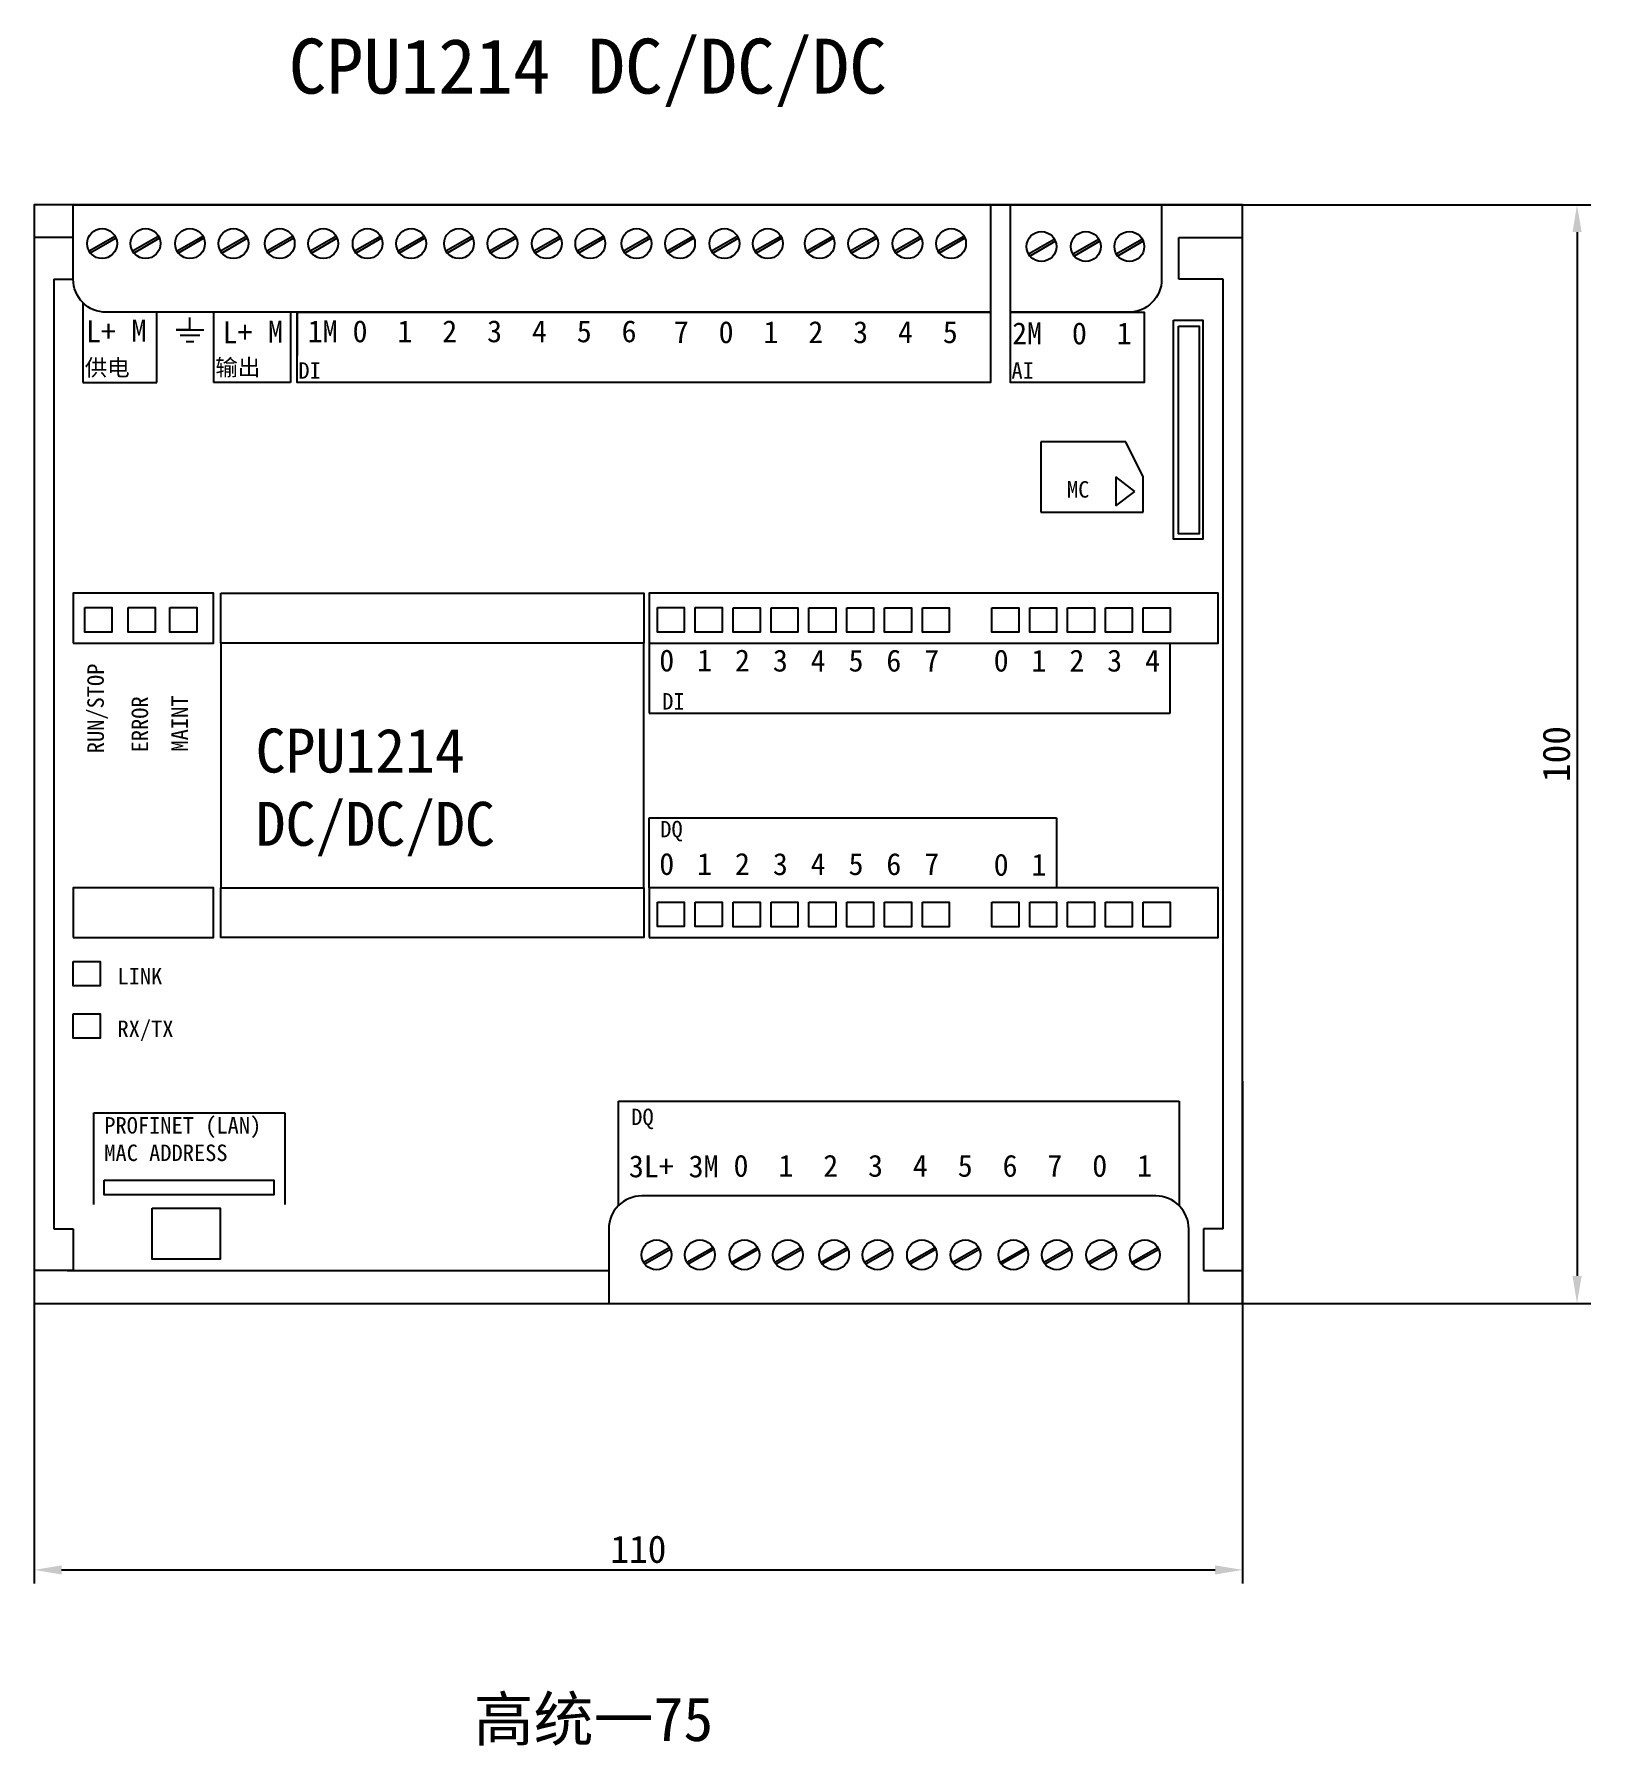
# Model space of a CAD drawing. Header units: millimetres. Extents: x 983 to 2111, y 2638 to 4457.
# Drawn here: x 1617.4 to 1759.1, y 4111 to 4266.8 of the extents above; entities that cross this region are included whole.
import ezdxf

# ---------------------------------------------------------------- set-up
doc = ezdxf.new("R2010")
doc.units = ezdxf.units.MM
doc.styles.get("Standard").update_dxf_attribs({"font": ''})
doc.styles.get('Standard').set_extended_font_data('SimSun')
doc.dimstyles.new('ISO-25', dxfattribs={"dimtxt": 2.5, "dimasz": 2.5, "dimexe": 1.25, "dimexo": 0.625, "dimtad": 1, "dimtxsty": 'Standard', "dimcen": 2.5, "dimadec": 0, "dimazin": 0, "dimtfac": 1, "dimtmove": 0, "dimatfit": 3, "dimfxl": 1, "dimarcsym": 0})

# ---------------------------------------------------------------- blocks, each defined once
blk = doc.blocks.new('*D203')
at = {"color": 0, "lineweight": -2, "transparency": 16777216}
for p, q in [((1617.36, 4171.51), (1617.36, 4125.77)), ((1727.36, 4171.51), (1727.36, 4125.77)), ((1619.86, 4127.02), (1724.86, 4127.02))]:
    blk.add_line(p, q, dxfattribs=at)
at = {"color": 0, "lineweight": -3, "transparency": 16777216}
for points in [[(1619.86, 4127.43), (1619.86, 4126.6), (1617.36, 4127.02)], [(1724.86, 4127.43), (1724.86, 4126.6), (1727.36, 4127.02)]]:
    blk.add_solid(points, dxfattribs=at)
at = {"layer": 'Defpoints', "color": 0, "lineweight": -3, "transparency": 16777216}
for p in [(1617.36, 4172.13), (1727.36, 4172.13), (1727.36, 4127.02)]:
    blk.add_point(p, dxfattribs=at)
at = {"color": 0, "lineweight": -3, "transparency": 16777216, "insert": (1672.36, 4128.89), "char_height": 2.5, "attachment_point": 5}
blk.add_mtext('110', dxfattribs=at)
blk = doc.blocks.new('*D204')
at = {"color": 0, "lineweight": -2, "transparency": 16777216}
for p, q in [((1686.23, 4251.27), (1759.05, 4251.27)), ((1757.8, 4248.77), (1757.8, 4153.77)), ((1686.23, 4151.27), (1759.05, 4151.27))]:
    blk.add_line(p, q, dxfattribs=at)
at = {"color": 0, "lineweight": -3, "transparency": 16777216}
for points in [[(1757.39, 4248.77), (1758.22, 4248.77), (1757.8, 4251.27)], [(1757.39, 4153.77), (1758.22, 4153.77), (1757.8, 4151.27)]]:
    blk.add_solid(points, dxfattribs=at)
at = {"layer": 'Defpoints', "color": 0, "lineweight": -3, "transparency": 16777216}
for p in [(1685.61, 4251.27), (1685.61, 4151.27), (1757.8, 4151.27)]:
    blk.add_point(p, dxfattribs=at)
at = {"color": 0, "lineweight": -3, "transparency": 16777216, "insert": (1755.93, 4201.27), "char_height": 2.5, "attachment_point": 5, "rotation": 90}
blk.add_mtext('100', dxfattribs=at)
blk = doc.blocks.new('1214DCDCDC')
at = {"lineweight": -3}
for p, q in [((1620.91, 4248.27), (1617.36, 4248.27)), ((1617.36, 4248.27), (1617.36, 4244.48)), ((1620.91, 4244.48), (1620.91, 4248.27)), ((1721.56, 4244.48), (1721.56, 4248.27)), ((1721.56, 4248.27), (1727.36, 4248.27)), ((1619.14, 4244.48), (1619.14, 4158.06)), ((1619.14, 4244.48), (1620.91, 4244.48)), ((1725.59, 4244.48), (1721.56, 4244.48)), ((1725.59, 4158.06), (1725.59, 4244.48)), ((1621.79, 4242.36), (1621.79, 4237.55)), ((1628.53, 4237.55), (1628.53, 4241.48)), ((1631.54, 4239.88), (1631.54, 4241.01)), ((1633.69, 4241.48), (1633.69, 4237.55)), ((1640.68, 4241.48), (1640.68, 4235.1)), ((1641.31, 4237.55), (1641.31, 4241.48)), ((1631.54, 4239.88), (1630.29, 4239.88)), ((1630.29, 4239.88), (1631.54, 4239.88)), ((1631.54, 4239.35), (1630.65, 4239.35)), ((1631.54, 4238.79), (1631.19, 4238.79)), ((1631.54, 4239.88), (1632.79, 4239.88)), ((1632.43, 4239.35), (1631.54, 4239.35)), ((1631.89, 4238.79), (1631.54, 4238.79)), ((1621.79, 4237.55), (1621.79, 4235.1)), ((1628.53, 4235.1), (1628.53, 4237.55)), ((1633.69, 4237.55), (1633.69, 4235.1)), ((1621.79, 4235.1), (1628.53, 4235.1)), ((1640.68, 4235.1), (1633.69, 4235.1)), ((1708.99, 4229.69), (1708.99, 4223.3)), ((1716.72, 4229.69), (1708.99, 4229.69)), ((1708.99, 4229.69), (1708.99, 4223.3)), ((1718.32, 4226.49), (1716.72, 4229.69)), ((1715.81, 4226.49), (1715.81, 4223.87)), ((1717.55, 4225.18), (1715.81, 4226.49)), ((1715.81, 4226.49), (1715.81, 4223.87)), ((1718.32, 4223.3), (1718.32, 4226.49)), ((1715.81, 4223.87), (1717.55, 4225.18)), ((1708.99, 4223.3), (1718.32, 4223.3)), ((1634.36, 4211.37), (1634.36, 4189.11)), ((1672.86, 4189.11), (1672.86, 4211.37)), ((1673.33, 4211.37), (1673.33, 4205)), ((1720.76, 4205), (1720.76, 4211.37)), ((1673.33, 4205), (1720.24, 4205)), ((1720.24, 4205), (1720.76, 4205)), ((1673.33, 4189.11), (1673.33, 4195.48)), ((1673.33, 4195.48), (1710.43, 4195.48)), ((1710.43, 4195.48), (1710.43, 4189.11)), ((1622.8, 4160.28), (1622.8, 4168.61)), ((1622.8, 4168.61), (1640.19, 4168.61)), ((1640.19, 4168.61), (1640.19, 4160.28)), ((1670.54, 4160.17), (1670.54, 4169.69)), ((1670.54, 4169.69), (1721.58, 4169.69)), ((1721.58, 4169.69), (1721.58, 4160.17)), ((1619.14, 4158.06), (1620.91, 4158.06)), ((1620.91, 4158.06), (1620.91, 4154.27)), ((1725.59, 4158.06), (1723.81, 4158.06)), ((1723.81, 4158.06), (1723.81, 4154.27)), ((1620.91, 4154.27), (1617.36, 4154.27)), ((1620.36, 4154.27), (1669.66, 4154.27)), ((1723.81, 4154.27), (1727.36, 4154.27))]:
    blk.add_line(p, q, dxfattribs=at)
for points in [[(1617.36, 4151.27), (1727.36, 4151.27), (1727.36, 4251.27), (1617.36, 4251.27)], [(1622.36, 4247.06), (1624.7, 4248.41), (1624.81, 4248.21), (1622.47, 4246.86)], [(1626.32, 4247.06), (1628.66, 4248.41), (1628.77, 4248.21), (1626.43, 4246.86)], [(1630.36, 4247.06), (1632.7, 4248.41), (1632.81, 4248.21), (1630.47, 4246.86)], [(1634.32, 4247.06), (1636.66, 4248.41), (1636.77, 4248.21), (1634.43, 4246.86)], [(1638.53, 4247.06), (1640.87, 4248.41), (1640.98, 4248.21), (1638.64, 4246.86)], [(1642.48, 4247.06), (1644.82, 4248.41), (1644.94, 4248.21), (1642.6, 4246.86)], [(1646.53, 4247.06), (1648.87, 4248.41), (1648.98, 4248.21), (1646.64, 4246.86)], [(1650.48, 4247.06), (1652.82, 4248.41), (1652.93, 4248.21), (1650.59, 4246.86)], [(1654.84, 4247.06), (1657.18, 4248.41), (1657.29, 4248.21), (1654.95, 4246.86)], [(1658.8, 4247.06), (1661.14, 4248.41), (1661.25, 4248.21), (1658.91, 4246.86)], [(1662.84, 4247.06), (1665.18, 4248.41), (1665.29, 4248.21), (1662.95, 4246.86)], [(1666.8, 4247.06), (1669.14, 4248.41), (1669.25, 4248.21), (1666.91, 4246.86)], [(1671.01, 4247.06), (1673.35, 4248.41), (1673.46, 4248.21), (1671.12, 4246.86)], [(1674.97, 4247.06), (1677.31, 4248.41), (1677.42, 4248.21), (1675.08, 4246.86)], [(1679.01, 4247.06), (1681.35, 4248.41), (1681.46, 4248.21), (1679.12, 4246.86)], [(1682.97, 4247.06), (1685.31, 4248.41), (1685.42, 4248.21), (1683.08, 4246.86)], [(1687.68, 4247.06), (1690.02, 4248.41), (1690.13, 4248.21), (1687.79, 4246.86)], [(1691.64, 4247.06), (1693.97, 4248.41), (1694.09, 4248.21), (1691.75, 4246.86)], [(1695.68, 4247.06), (1698.02, 4248.41), (1698.13, 4248.21), (1695.79, 4246.86)], [(1699.63, 4247.06), (1701.97, 4248.41), (1702.08, 4248.21), (1699.75, 4246.86)], [(1707.87, 4246.79), (1710.21, 4248.14), (1710.32, 4247.95), (1707.98, 4246.59)], [(1711.91, 4246.79), (1714.25, 4248.14), (1714.36, 4247.95), (1712.02, 4246.59)], [(1715.86, 4246.79), (1718.2, 4248.14), (1718.32, 4247.95), (1715.98, 4246.59)], [(1641.31, 4241.48), (1641.31, 4241.48), (1641.31, 4237.55), (1641.31, 4237.55)], [(1641.31, 4241.48), (1641.31, 4241.48), (1641.31, 4237.55), (1641.31, 4237.55)], [(1641.31, 4241.48), (1704.41, 4241.48), (1704.41, 4235.1), (1641.31, 4235.1)], [(1706.23, 4241.48), (1718.41, 4241.48), (1718.41, 4235.1), (1706.23, 4235.1)], [(1721.06, 4240.76), (1723.73, 4240.76), (1723.73, 4220.83), (1721.06, 4220.83)], [(1721.52, 4240.22), (1723.41, 4240.22), (1723.41, 4221.3), (1721.52, 4221.3)], [(1620.91, 4211.37), (1633.69, 4211.37), (1633.69, 4215.91), (1620.91, 4215.91)], [(1634.36, 4215.91), (1672.86, 4215.91), (1672.86, 4211.37), (1634.36, 4211.37)], [(1673.33, 4211.37), (1725.13, 4211.37), (1725.13, 4215.91), (1673.33, 4215.91)], [(1621.98, 4214.6), (1624.43, 4214.6), (1624.43, 4212.37), (1621.98, 4212.37)], [(1625.91, 4214.6), (1628.36, 4214.6), (1628.36, 4212.37), (1625.91, 4212.37)], [(1629.71, 4214.6), (1632.16, 4214.6), (1632.16, 4212.37), (1629.71, 4212.37)], [(1674.1, 4214.6), (1676.54, 4214.6), (1676.54, 4212.37), (1674.1, 4212.37)], [(1677.54, 4214.6), (1679.99, 4214.6), (1679.99, 4212.37), (1677.54, 4212.37)], [(1680.99, 4214.58), (1683.43, 4214.58), (1683.43, 4212.36), (1680.99, 4212.36)], [(1684.43, 4214.58), (1686.88, 4214.58), (1686.88, 4212.36), (1684.43, 4212.36)], [(1687.88, 4214.58), (1690.32, 4214.58), (1690.32, 4212.36), (1687.88, 4212.36)], [(1691.32, 4214.58), (1693.77, 4214.58), (1693.77, 4212.36), (1691.32, 4212.36)], [(1694.77, 4214.58), (1697.22, 4214.58), (1697.22, 4212.36), (1694.77, 4212.36)], [(1698.22, 4214.58), (1700.66, 4214.58), (1700.66, 4212.36), (1698.22, 4212.36)], [(1704.54, 4214.58), (1706.98, 4214.58), (1706.98, 4212.36), (1704.54, 4212.36)], [(1707.98, 4214.58), (1710.43, 4214.58), (1710.43, 4212.36), (1707.98, 4212.36)], [(1711.43, 4214.58), (1713.87, 4214.58), (1713.87, 4212.36), (1711.43, 4212.36)], [(1714.87, 4214.58), (1717.32, 4214.58), (1717.32, 4212.36), (1714.87, 4212.36)], [(1718.32, 4214.58), (1720.76, 4214.58), (1720.76, 4212.36), (1718.32, 4212.36)], [(1620.91, 4184.57), (1633.69, 4184.57), (1633.69, 4189.11), (1620.91, 4189.11)], [(1634.36, 4189.11), (1672.86, 4189.11), (1672.86, 4184.57), (1634.36, 4184.57)], [(1673.33, 4184.57), (1725.13, 4184.58), (1725.13, 4189.11), (1673.33, 4189.11)], [(1673.33, 4184.57), (1725.13, 4184.58), (1725.13, 4189.11), (1673.33, 4189.11)], [(1673.33, 4184.57), (1725.13, 4184.58), (1725.13, 4189.11), (1673.33, 4189.11)], [(1674.1, 4187.8), (1676.54, 4187.8), (1676.54, 4185.57), (1674.1, 4185.57)], [(1677.54, 4187.8), (1679.99, 4187.8), (1679.99, 4185.57), (1677.54, 4185.57)], [(1680.99, 4187.78), (1683.43, 4187.78), (1683.43, 4185.56), (1680.99, 4185.56)], [(1684.43, 4187.78), (1686.88, 4187.78), (1686.88, 4185.56), (1684.43, 4185.56)], [(1687.88, 4187.78), (1690.32, 4187.78), (1690.32, 4185.56), (1687.88, 4185.56)], [(1691.32, 4187.78), (1693.77, 4187.78), (1693.77, 4185.56), (1691.32, 4185.56)], [(1694.77, 4187.78), (1697.22, 4187.78), (1697.22, 4185.56), (1694.77, 4185.56)], [(1698.22, 4187.78), (1700.66, 4187.78), (1700.66, 4185.56), (1698.22, 4185.56)], [(1704.54, 4187.78), (1706.98, 4187.78), (1706.98, 4185.56), (1704.54, 4185.56)], [(1707.98, 4187.78), (1710.43, 4187.78), (1710.43, 4185.56), (1707.98, 4185.56)], [(1711.43, 4187.78), (1713.87, 4187.78), (1713.87, 4185.56), (1711.43, 4185.56)], [(1714.87, 4187.78), (1717.32, 4187.78), (1717.32, 4185.56), (1714.87, 4185.56)], [(1718.32, 4187.78), (1720.76, 4187.78), (1720.76, 4185.56), (1718.32, 4185.56)], [(1620.91, 4182.4), (1623.36, 4182.4), (1623.36, 4180.18), (1620.91, 4180.18)], [(1620.91, 4177.63), (1623.36, 4177.63), (1623.36, 4175.4), (1620.91, 4175.4)], [(1623.74, 4162.48), (1639.18, 4162.48), (1639.18, 4161.14), (1623.74, 4161.14)], [(1628.1, 4159.93), (1634.3, 4159.93), (1634.3, 4155.29), (1628.1, 4155.29)], [(1672.83, 4155.02), (1675.17, 4156.37), (1675.28, 4156.18), (1672.94, 4154.83)], [(1676.78, 4155.02), (1679.12, 4156.37), (1679.23, 4156.18), (1676.89, 4154.83)], [(1680.82, 4155.02), (1683.16, 4156.37), (1683.27, 4156.18), (1680.94, 4154.83)], [(1684.78, 4155.02), (1687.12, 4156.37), (1687.23, 4156.18), (1684.89, 4154.83)], [(1688.99, 4155.02), (1691.33, 4156.37), (1691.44, 4156.18), (1689.1, 4154.83)], [(1692.95, 4155.02), (1695.29, 4156.37), (1695.4, 4156.18), (1693.06, 4154.83)], [(1696.99, 4155.02), (1699.33, 4156.37), (1699.44, 4156.18), (1697.1, 4154.83)], [(1700.95, 4155.02), (1703.29, 4156.37), (1703.4, 4156.18), (1701.06, 4154.83)], [(1705.31, 4155.02), (1707.65, 4156.37), (1707.76, 4156.18), (1705.42, 4154.83)], [(1709.27, 4155.02), (1711.61, 4156.37), (1711.72, 4156.18), (1709.38, 4154.83)], [(1713.31, 4155.02), (1715.65, 4156.37), (1715.76, 4156.18), (1713.42, 4154.83)], [(1717.27, 4155.02), (1719.6, 4156.37), (1719.72, 4156.18), (1717.38, 4154.83)]]:
    blk.add_lwpolyline(points, close=True, dxfattribs=at)
for points in [[(1620.91, 4251.27), (1704.41, 4251.27), (1704.41, 4241.48), (1623.91, 4241.48, -0.414214), (1620.91, 4244.48)], [(1706.23, 4251.27), (1719.99, 4251.27), (1719.99, 4244.48, -0.414214), (1716.99, 4241.48), (1706.23, 4241.48)], [(1669.66, 4151.27), (1722.46, 4151.27), (1722.46, 4158.05, 0.414214), (1719.46, 4161.05), (1672.66, 4161.05, 0.414214), (1669.66, 4158.05)]]:
    blk.add_lwpolyline(points, format="xyb", close=True, dxfattribs=at)
for centre in [(1623.54, 4247.73), (1627.5, 4247.73), (1631.54, 4247.73), (1635.5, 4247.73), (1639.71, 4247.73), (1643.67, 4247.73), (1647.71, 4247.73), (1651.67, 4247.73), (1656.03, 4247.73), (1659.98, 4247.73), (1664.02, 4247.73), (1667.98, 4247.73), (1672.19, 4247.73), (1676.15, 4247.73), (1680.19, 4247.73), (1684.15, 4247.73), (1688.86, 4247.73), (1692.82, 4247.73), (1696.86, 4247.73), (1700.82, 4247.73), (1709.05, 4247.46), (1713.09, 4247.46), (1717.05, 4247.46), (1674.01, 4155.69), (1677.96, 4155.69), (1682.01, 4155.69), (1685.96, 4155.69), (1690.17, 4155.69), (1694.13, 4155.69), (1698.17, 4155.69), (1702.13, 4155.69), (1706.49, 4155.69), (1710.45, 4155.69), (1714.49, 4155.69), (1718.45, 4155.69)]:
    blk.add_circle(centre, 1.36, dxfattribs=at)
at = {"lineweight": -3, "attachment_point": 1}
for s, width, insert, char_height in [('L+  ', 2.3, (1622.08, 4240.75), 2), ('M  ', 2.3, (1626.22, 4240.8), 2), ('L+  ', 2.3, (1634.51, 4240.66), 2), ('M  ', 2.3, (1638.65, 4240.7), 2), ('1M 0  1  2  3  4  5  6 ', 62.0859, (1642.26, 4240.75), 2), ('7  0  1  2  3  4  5', 62.0859, (1675.58, 4240.67), 2), ('2M  0  1 ', 12.0216, (1706.38, 4240.56), 2), ('供电  ', 6.8613, (1621.96, 4237.19), 1.5), ('输出 ', 6.8613, (1633.85, 4237.21), 1.5), ('DI ', 6.8613, (1641.41, 4236.93), 1.5), ('AI ', 6.8613, (1706.32, 4236.93), 1.5), ('MC ', 6.8613, (1711.37, 4226.11), 1.5), ('0 ', 2, (1674.26, 4210.79), 2), ('1 ', 2, (1677.7, 4210.79), 2), ('2 ', 2, (1681.15, 4210.79), 2), ('3 ', 2, (1684.6, 4210.78), 2), ('4 ', 2, (1688.04, 4210.78), 2), ('5 ', 2, (1691.49, 4210.78), 2), ('6 ', 2, (1694.93, 4210.78), 2), ('7 ', 2, (1698.38, 4210.78), 2), ('0 ', 2, (1704.7, 4210.78), 2), ('1 ', 2, (1708.14, 4210.78), 2), ('2 ', 2, (1711.59, 4210.78), 2), ('3 ', 2, (1715.03, 4210.78), 2), ('4 ', 2, (1718.48, 4210.78), 2), ('DI ', 6.8613, (1674.53, 4206.82), 1.5), ('CPU1214 \\PDC/DC/DC  ', 35.3409, (1637.52, 4203.59), 4), ('DQ', 6.8613, (1674.35, 4195.19), 1.5), ('0 ', 2, (1674.26, 4192.27), 2), ('1 ', 2, (1677.7, 4192.27), 2), ('2 ', 2, (1681.15, 4192.27), 2), ('3 ', 2, (1684.6, 4192.26), 2), ('4 ', 2, (1688.04, 4192.26), 2), ('5 ', 2, (1691.49, 4192.26), 2), ('6 ', 2, (1694.93, 4192.26), 2), ('7 ', 2, (1698.38, 4192.26), 2), ('0 ', 2, (1704.7, 4192.2), 2), ('1 ', 2, (1708.14, 4192.2), 2), ('LINK  ', 6.8613, (1624.94, 4181.8), 1.5), ('RX/TX ', 6.8613, (1624.94, 4177.02), 1.5), ('PROFINET (LAN) \\PMAC ADDRESS', 23.9434, (1623.74, 4168.23), 1.5), ('DQ', 6.8613, (1671.71, 4169), 1.5), ('3L+ 3M ', 8.8577, (1671.49, 4164.75), 2), ('0  1  2  3  4  5  6  7  0  1', 62.0859, (1681.02, 4164.8), 2)]:
    blk.add_mtext_dynamic_manual_height_columns(s, width=width, gutter_width=12.5, heights=[0], dxfattribs=dict(at, insert=insert, char_height=char_height))
at = {"lineweight": -3, "char_height": 1.5, "attachment_point": 1, "rotation": 90}
for s, insert in [('RUN/STOP  ', (1622.2, 4201.34)), ('ERROR ', (1626.23, 4201.42)), ('MAINT', (1629.85, 4201.5))]:
    blk.add_mtext_dynamic_manual_height_columns(s, width=6.8613, gutter_width=12.5, heights=[0], dxfattribs=dict(at, insert=insert))

msp = doc.modelspace()

# ---------------------------------------------------------------- block references
at = {"lineweight": -3}
msp.add_blockref('1214DCDCDC', (0, 0), dxfattribs=at)

# ---------------------------------------------------------------- texts
at = {"lineweight": -3, "attachment_point": 1}
for s, insert, char_height in [('CPU1214 DC/DC/DC  ', (1640.534, 4266.382), 5), ('高统一75', (1657.364, 4115.444), 4)]:
    msp.add_mtext_dynamic_manual_height_columns(s, width=71.44489, gutter_width=12.5, heights=[0], dxfattribs=dict(at, insert=insert, char_height=char_height))

# ---------------------------------------------------------------- dimensions: what is measured, and where the dimension line sits
at = {"lineweight": -3}
dim = msp.add_linear_dim(base=(1757.802, 4151.267), p1=(1685.607, 4251.267), p2=(1685.607, 4151.267), angle=90, dimstyle='ISO-25', dxfattribs=at)
dim.commit()
dim.dimension.update_dxf_attribs({"geometry": '*D204', "text_midpoint": (1755.927, 4201.267)})
dim = msp.add_linear_dim(base=(1727.363, 4127.015), p1=(1617.363, 4172.131), p2=(1727.363, 4172.131), dimstyle='ISO-25', dxfattribs=at)
dim.commit()
dim.dimension.update_dxf_attribs({"geometry": '*D203', "text_midpoint": (1672.363, 4128.89)})

doc.saveas('drawing.dxf')
